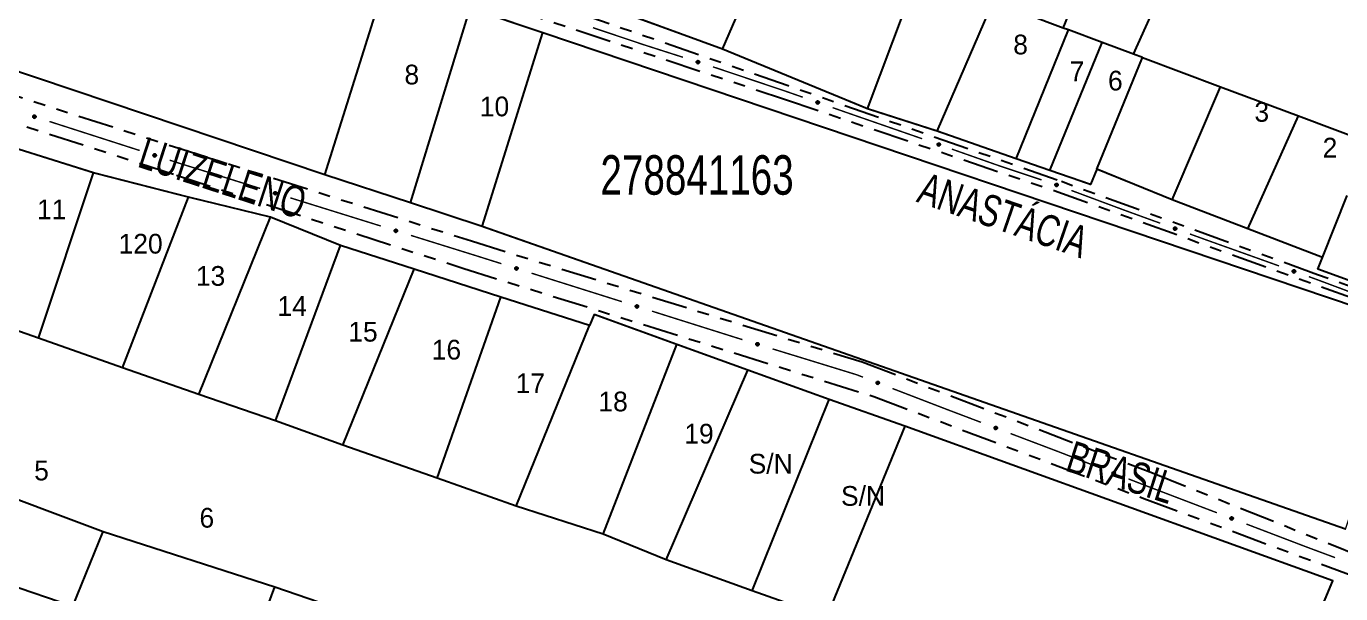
# Model space of a CAD drawing. Extents: x 203196 to 204359, y 4872588 to 4874244.
# Drawn here: x 203785.8 to 203952.2, y 4872877.4 to 4872949.2 of the extents above; entities that cross this region are included whole.
import ezdxf
from ezdxf.enums import TextEntityAlignment as Align

# ---------------------------------------------------------------- set-up
doc = ezdxf.new("R2010")
doc.units = 0
doc.header["$LTSCALE"] = 1.5
doc.header["$MEASUREMENT"] = 0
doc.linetypes.add('TRACO_25', pattern=[8, 3, -1, 1, -1, 1, -1])
for name, color, linetype in [('CD_MALHA_LOTES', 7, 'CONTINUOUS'), ('CD_TXT_QUADRA', 7, 'CONTINUOUS'), ('RU-QUADRA', 210, 'CONTINUOUS'), ('SV-EIXO-RUA-N-PAV', 6, 'CONTINUOUS'), ('SV-RUA-NAO-PAV', 7, 'CONTINUOUS'), ('SV-TXT-RUA-N-PAV', 7, 'CONTINUOUS'), ('Th_NmrPort', 1, 'CONTINUOUS')]:
    doc.layers.add(name, color=color, linetype=linetype)
doc.styles.add('ARIAL', font='ARIAL.SHX')

msp = doc.modelspace()

# ---------------------------------------------------------------- linework, layer by layer
at = {"layer": 'CD_MALHA_LOTES', "linetype": 'Continuous', "flags": 128}
for points in [[(203917.075829, 4872949.023228), (203926.259262, 4872971.448679)], [(203925.977239, 4872945.696412), (203935.758991, 4872967.460894)], [(203873.918998, 4872946.346498), (203880.943819, 4872962.527218)], [(203823.578466, 4872930.432633), (203741.581345, 4872958.049153)], [(203823.578466, 4872930.432633), (203831.336802, 4872955.17259)], [(203892.265783, 4872938.778469), (203898.688687, 4872955.895245)], [(203834.423189, 4872926.899785), (203841.968219, 4872951.552568)], [(203841.968219, 4872951.552568), (203851.171292, 4872948.465834)], [(203901.10455, 4872935.943077), (203908.199656, 4872952.340612)], [(203917.075829, 4872949.023228), (203908.199656, 4872952.340612)], [(203873.918998, 4872946.346498), (203863.265969, 4872950.210761)], [(203843.492044, 4872923.863747), (203851.171292, 4872948.465834)], [(203851.171292, 4872948.465834), (203961.291976, 4872911.308828)], [(203911.112049, 4872932.459476), (203917.725264, 4872948.780508)], [(203917.725264, 4872948.780508), (203917.075829, 4872949.023228)], [(203922.003105, 4872947.181706), (203917.725264, 4872948.780508)], [(203892.265783, 4872938.778469), (203873.918998, 4872946.346498)], [(203915.375991, 4872930.975201), (203922.003105, 4872947.181706)], [(203925.977239, 4872945.696412), (203922.003105, 4872947.181706)], [(203921.307144, 4872931.127443), (203927.10099, 4872945.276421)], [(203927.10099, 4872945.276421), (203925.977239, 4872945.696412)], [(203927.10099, 4872945.276421), (203937.00518, 4872941.574826)], [(203930.87146, 4872927.257226), (203937.00518, 4872941.574826)], [(203937.00518, 4872941.574826), (203946.860147, 4872937.891627)], [(203901.10455, 4872935.943077), (203892.265783, 4872938.778469)], [(203940.435259, 4872923.599782), (203946.860147, 4872937.891627)], [(203946.860147, 4872937.891627), (203955.726657, 4872934.577855)], [(203911.112049, 4872932.459476), (203901.10455, 4872935.943077)], [(203794.266685, 4872930.664039), (203784.042115, 4872933.883029)], [(203915.375991, 4872930.975201), (203911.112049, 4872932.459476)], [(203921.307144, 4872931.127443), (203920.509222, 4872929.188329)], [(203930.87146, 4872927.257226), (203921.307144, 4872931.127443)], [(203787.28695, 4872909.736792), (203794.266685, 4872930.664039)], [(203806.309805, 4872927.579826), (203794.266685, 4872930.664039)], [(203834.423189, 4872926.899785), (203823.578466, 4872930.432633)], [(203920.509222, 4872929.188329), (203915.375991, 4872930.975201)], [(203949.921242, 4872919.972097), (203953.031875, 4872927.798094)], [(203797.939029, 4872905.992209), (203806.309805, 4872927.579826)], [(203816.699678, 4872925.069488), (203806.309805, 4872927.579826)], [(203843.492044, 4872923.863747), (203834.423189, 4872926.899785)], [(203940.435259, 4872923.599782), (203930.87146, 4872927.257226)], [(203807.607126, 4872902.593531), (203816.699678, 4872925.069488)], [(203825.538641, 4872921.481325), (203816.699678, 4872925.069488)], [(203952.813353, 4872885.559117), (203843.492044, 4872923.863747)], [(203949.921242, 4872919.972097), (203940.435259, 4872923.599782)], [(203817.332567, 4872899.265498), (203825.538641, 4872921.481325)], [(203834.888226, 4872918.46417), (203825.538641, 4872921.481325)], [(203949.33402, 4872918.494715), (203949.921242, 4872919.972097)], [(203825.852423, 4872896.179664), (203834.888226, 4872918.46417)], [(203845.862514, 4872914.935482), (203834.888226, 4872918.46417)], [(203967.785489, 4872911.750384), (203949.33402, 4872918.494715)], [(203837.770228, 4872891.990133), (203845.862514, 4872914.935482)], [(203857.092812, 4872911.324477), (203845.862514, 4872914.935482)], [(203787.28695, 4872909.736792), (203776.923756, 4872913.379821)], [(203847.810949, 4872888.460465), (203857.092812, 4872911.324477)], [(203857.660026, 4872912.721694), (203857.092812, 4872911.324477)], [(203868.146994, 4872908.915316), (203857.660026, 4872912.721694)], [(203797.939029, 4872905.992209), (203787.28695, 4872909.736792)], [(203858.814873, 4872884.914869), (203868.146994, 4872908.915316)], [(203877.122128, 4872905.677682), (203868.146994, 4872908.915316)], [(203807.607126, 4872902.593531), (203797.939029, 4872905.992209)], [(203866.784486, 4872881.655793), (203877.122128, 4872905.677682)], [(203887.435551, 4872901.965097), (203877.122128, 4872905.677682)], [(203817.332567, 4872899.265498), (203807.607126, 4872902.593531)], [(203897.013933, 4872898.583266), (203887.435551, 4872901.965097)], [(203825.852423, 4872896.179664), (203817.332567, 4872899.265498)], [(203897.013933, 4872898.583266), (203887.078977, 4872874.377375)], [(203951.215006, 4872878.98586), (203897.013933, 4872898.583266)], [(203837.770228, 4872891.990133), (203825.852423, 4872896.179664)], [(203778.698749, 4872891.523898), (203795.473759, 4872885.260602)], [(203847.810949, 4872888.460465), (203837.770228, 4872891.990133)], [(203858.814873, 4872884.914869), (203847.810949, 4872888.460465)], [(203791.642455, 4872875.804781), (203795.473759, 4872885.260602)], [(203795.473759, 4872885.260602), (203817.251421, 4872878.232406)], [(203866.784486, 4872881.655793), (203858.814873, 4872884.914869)], [(203774.814576, 4872881.522338), (203791.642455, 4872875.804781)], [(203877.673371, 4872877.750603), (203866.784486, 4872881.655793)], [(203813.873472, 4872869.126632), (203817.251421, 4872878.232406)], [(203817.251421, 4872878.232406), (203871.948515, 4872859.461891)], [(203941.161933, 4872854.949991), (203951.215006, 4872878.98586)], [(203887.078977, 4872874.377375), (203877.673371, 4872877.750603)]]:
    msp.add_lwpolyline(points, dxfattribs=at)
at = {"layer": 'CD_MALHA_LOTES', "linetype": 'Continuous'}
msp.add_lwpolyline([(203877.673371, 4872877.750603), (203887.435551, 4872901.965097)], dxfattribs=at)
at = {"layer": 'RU-QUADRA', "linetype": 'Continuous', "const_width": 0.18, "flags": 128}
msp.add_lwpolyline([(203961.291976, 4872911.308828), (203952.813353, 4872885.559117), (203843.492044, 4872923.863747), (203834.423189, 4872926.899785), (203823.578466, 4872930.432633), (203741.581345, 4872958.049153), (203731.976555, 4872961.416006), (203713.561501, 4872967.871201), (203721.84424, 4872979.151801), (203729.707697, 4872989.861363), (203756.311058, 4872980.481343), (203831.336802, 4872955.17259), (203841.968219, 4872951.552568), (203851.171292, 4872948.465834)], close=True, dxfattribs=at)
for points in [[(203783.815098, 4872976.061466), (203797.472578, 4872971.559753), (203822.1377, 4872963.723123), (203833.630488, 4872960.123787), (203843.603737, 4872957.000343), (203853.136557, 4872953.885088), (203863.265969, 4872950.210761), (203873.918998, 4872946.346498), (203892.265783, 4872938.778469), (203901.10455, 4872935.943077), (203911.112049, 4872932.459476), (203915.375991, 4872930.975201), (203920.509222, 4872929.188329), (203921.307144, 4872931.127443), (203930.87146, 4872927.257226), (203940.435259, 4872923.599782), (203949.921242, 4872919.972097), (203949.33402, 4872918.494715), (203967.785489, 4872911.750384)], [(203941.161933, 4872854.949991), (203951.215006, 4872878.98586), (203897.013933, 4872898.583266), (203887.435551, 4872901.965097), (203877.122128, 4872905.677682), (203868.146994, 4872908.915316), (203857.660026, 4872912.721694), (203857.092812, 4872911.324477), (203845.862514, 4872914.935482), (203834.888226, 4872918.46417), (203825.538641, 4872921.481325), (203816.699678, 4872925.069488), (203806.309805, 4872927.579826), (203794.266685, 4872930.664039), (203784.042115, 4872933.883029)], [(203774.814576, 4872881.522338), (203791.642455, 4872875.804781)]]:
    msp.add_lwpolyline(points, dxfattribs=at)
at = {"layer": 'SV-EIXO-RUA-N-PAV', "const_width": 0.18}
for points in [[(203857.513766, 4872949.067894), (203863.201406, 4872947.157202)], [(203863.201406, 4872947.157202), (203863.976328, 4872946.896878)], [(203863.976328, 4872946.896878), (203868.912286, 4872945.317371)], [(203872.721982, 4872944.098268), (203873.208096, 4872943.942712)], [(203873.208096, 4872943.942712), (203881.255253, 4872941.237785)], [(203881.255253, 4872941.237785), (203881.99674, 4872940.988546)], [(203881.99674, 4872940.988546), (203884.090404, 4872940.257134)], [(203887.866608, 4872938.937936), (203889.75471, 4872938.278337)], [(203889.75471, 4872938.278337), (203890.45304, 4872938.03438)], [(203890.45304, 4872938.03438), (203899.201755, 4872934.999111)], [(203788.688747, 4872937.184622), (203800.111644, 4872933.508016)], [(203902.97795, 4872933.679923), (203908.636886, 4872931.685822)], [(203803.919276, 4872932.28248), (203804.871184, 4872931.976096)], [(203804.871184, 4872931.976096), (203805.081182, 4872931.908506)], [(203805.081182, 4872931.908506), (203815.372544, 4872928.701766)], [(203908.636886, 4872931.685822), (203909.064286, 4872931.535215)], [(203909.064286, 4872931.535215), (203914.326981, 4872929.782649)], [(203918.097328, 4872928.448637), (203924.657156, 4872926.005555)], [(203819.191446, 4872927.511815), (203830.648153, 4872923.941959)], [(203924.657156, 4872926.005555), (203924.979855, 4872925.885372)], [(203924.979855, 4872925.885372), (203929.356148, 4872924.29694)], [(203834.467055, 4872922.752008), (203842.10486, 4872920.372104)], [(203933.116134, 4872922.932204), (203934.056131, 4872922.59102)], [(203934.056131, 4872922.59102), (203934.950165, 4872922.266519)], [(203934.950165, 4872922.266519), (203941.588406, 4872919.895718)], [(203842.10486, 4872920.372104), (203842.780187, 4872920.161676)], [(203842.780187, 4872920.161676), (203845.920426, 4872919.17151)], [(203941.588406, 4872919.895718), (203942.187872, 4872919.681624)], [(203942.187872, 4872919.681624), (203944.411849, 4872918.881735)], [(203849.735276, 4872917.968629), (203858.318688, 4872915.262148)], [(203948.175799, 4872917.52797), (203949.057637, 4872917.210804)], [(203949.057637, 4872917.210804), (203955.673995, 4872914.739409)], [(203858.318688, 4872915.262148), (203859.175808, 4872914.991885)], [(203859.175808, 4872914.991885), (203861.179825, 4872914.359988)], [(203864.994675, 4872913.157107), (203875.485511, 4872909.849186)], [(203875.485511, 4872909.849186), (203875.571429, 4872909.822095)], [(203875.571429, 4872909.822095), (203876.441104, 4872909.554502)], [(203880.26422, 4872908.378159), (203890.777789, 4872905.143214)], [(203890.777789, 4872905.143214), (203890.933092, 4872905.095429)], [(203890.933092, 4872905.095429), (203891.71478, 4872904.79478)], [(203895.448163, 4872903.358863), (203901.981582, 4872900.84601)], [(203901.981582, 4872900.84601), (203902.454339, 4872900.66418)], [(203902.454339, 4872900.66418), (203906.656238, 4872899.071882)], [(203910.396679, 4872897.654452), (203916.007339, 4872895.528307)], [(203916.007339, 4872895.528307), (203916.486628, 4872895.346681)], [(203916.486628, 4872895.346681), (203921.601532, 4872893.35925)], [(203925.329968, 4872891.91054), (203927.194186, 4872891.186184)], [(203927.194186, 4872891.186184), (203927.701842, 4872890.988932)], [(203927.701842, 4872890.988932), (203936.535081, 4872887.615819)], [(203940.271896, 4872886.188858), (203947.745524, 4872883.334934)], [(203947.745524, 4872883.334934), (203947.911568, 4872883.271528)], [(203947.911568, 4872883.271528), (203951.493585, 4872881.937798)]]:
    msp.add_lwpolyline(points, dxfattribs=at)
at = {"layer": 'SV-EIXO-RUA-N-PAV'}
for points in [[(203870.713839, 4872944.856453), (203870.756996, 4872944.879465), (203870.798792, 4872944.890417), (203870.836282, 4872944.889519), (203870.869203, 4872944.880086), (203870.901797, 4872944.866643), (203870.931667, 4872944.845839), (203870.959706, 4872944.815406), (203870.983094, 4872944.772276), (203870.991499, 4872944.728722), (203870.992585, 4872944.69192), (203870.984726, 4872944.657025), (203870.971136, 4872944.625581), (203870.9485, 4872944.595268), (203870.917381, 4872944.567155), (203870.873443, 4872944.544687), (203870.832394, 4872944.53423), (203870.796155, 4872944.536052), (203870.761124, 4872944.544175), (203870.728013, 4872944.558298), (203870.698809, 4872944.578889), (203870.67056, 4872944.610271), (203870.648959, 4872944.653932), (203870.638062, 4872944.694755), (203870.639374, 4872944.73101), (203870.648148, 4872944.765318), (203870.661234, 4872944.798173), (203870.680896, 4872944.829071), (203870.713839, 4872944.856453)], [(203885.879169, 4872939.748843), (203885.922918, 4872939.770708), (203885.964989, 4872939.780554), (203886.002442, 4872939.778666), (203886.035103, 4872939.768368), (203886.067331, 4872939.75407), (203886.096642, 4872939.732485), (203886.123868, 4872939.701323), (203886.146109, 4872939.657591), (203886.153363, 4872939.61383), (203886.153477, 4872939.577013), (203886.1447, 4872939.542337), (203886.130285, 4872939.511263), (203886.106857, 4872939.481557), (203886.075008, 4872939.454275), (203886.030492, 4872939.432974), (203885.989181, 4872939.423604), (203885.953002, 4872939.426381), (203885.918198, 4872939.435426), (203885.885471, 4872939.450418), (203885.856821, 4872939.471771), (203885.829409, 4872939.503889), (203885.808968, 4872939.548104), (203885.799152, 4872939.589201), (203885.801421, 4872939.625408), (203885.811097, 4872939.659473), (203885.825045, 4872939.691971), (203885.845515, 4872939.722339), (203885.879169, 4872939.748843)], [(203786.681887, 4872937.946198), (203786.725083, 4872937.969137), (203786.766898, 4872937.980019), (203786.804386, 4872937.979057), (203786.837292, 4872937.969569), (203786.869862, 4872937.956071), (203786.899698, 4872937.935216), (203786.927685, 4872937.904736), (203786.951, 4872937.861566), (203786.959332, 4872937.817998), (203786.960355, 4872937.781195), (203786.952437, 4872937.746313), (203786.938794, 4872937.714892), (203786.916107, 4872937.684617), (203786.884941, 4872937.656556), (203786.840965, 4872937.634163), (203786.799898, 4872937.623776), (203786.763662, 4872937.625658), (203786.728645, 4872937.633841), (203786.695558, 4872937.64802), (203786.666389, 4872937.668659), (203786.638192, 4872937.70009), (203786.616665, 4872937.743787), (203786.605838, 4872937.784628), (203786.607211, 4872937.820881), (203786.616043, 4872937.855174), (203786.629184, 4872937.888007), (203786.648898, 4872937.918871), (203786.681887, 4872937.946198)], [(203901.210672, 4872934.419393), (203901.25448, 4872934.44114), (203901.296577, 4872934.450872), (203901.334025, 4872934.448883), (203901.366658, 4872934.438497), (203901.398847, 4872934.424112), (203901.4281, 4872934.402448), (203901.455241, 4872934.371212), (203901.477365, 4872934.32742), (203901.4845, 4872934.28364), (203901.484515, 4872934.246822), (203901.475644, 4872934.212171), (203901.461145, 4872934.181135), (203901.437637, 4872934.151493), (203901.405714, 4872934.124297), (203901.361141, 4872934.103117), (203901.319804, 4872934.093859), (203901.283634, 4872934.096733), (203901.248854, 4872934.105872), (203901.216168, 4872934.120952), (203901.187575, 4872934.142383), (203901.160251, 4872934.174575), (203901.139929, 4872934.218845), (203901.130224, 4872934.259968), (203901.13259, 4872934.296169), (203901.142358, 4872934.330208), (203901.156394, 4872934.362668), (203901.176947, 4872934.392981), (203901.210672, 4872934.419393)], [(203801.912416, 4872933.044056), (203801.955611, 4872933.066994), (203801.997426, 4872933.077876), (203802.034915, 4872933.076914), (203802.06782, 4872933.067426), (203802.100391, 4872933.053928), (203802.130226, 4872933.033074), (203802.158213, 4872933.002593), (203802.181528, 4872932.959424), (203802.18986, 4872932.915856), (203802.190884, 4872932.879052), (203802.182966, 4872932.844171), (203802.169323, 4872932.81275), (203802.146636, 4872932.782474), (203802.11547, 4872932.754414), (203802.071494, 4872932.73202), (203802.030426, 4872932.721633), (203801.99419, 4872932.723516), (203801.959173, 4872932.731698), (203801.926086, 4872932.745877), (203801.896917, 4872932.766517), (203801.868721, 4872932.797947), (203801.847194, 4872932.841644), (203801.836366, 4872932.882486), (203801.83774, 4872932.918739), (203801.846571, 4872932.953032), (203801.859713, 4872932.985865), (203801.879427, 4872933.016729), (203801.912416, 4872933.044056)], [(203817.177567, 4872928.25463), (203817.220546, 4872928.277971), (203817.262258, 4872928.289243), (203817.299754, 4872928.288631), (203817.332746, 4872928.27945), (203817.365441, 4872928.266256), (203817.39547, 4872928.245682), (203817.423741, 4872928.215463), (203817.447457, 4872928.172513), (203817.456196, 4872928.129025), (203817.457562, 4872928.092233), (203817.44997, 4872928.057279), (203817.436621, 4872928.025732), (203817.414218, 4872927.995246), (203817.383315, 4872927.966896), (203817.33955, 4872927.944093), (203817.298581, 4872927.933323), (203817.262329, 4872927.934868), (203817.227237, 4872927.942723), (203817.194019, 4872927.956593), (203817.164659, 4872927.976959), (203817.13617, 4872928.008125), (203817.114236, 4872928.051619), (203817.103028, 4872928.092358), (203817.104063, 4872928.128622), (203817.112574, 4872928.162996), (203817.125409, 4872928.19595), (203817.144834, 4872928.226997), (203817.177567, 4872928.25463)], [(203916.126865, 4872929.299965), (203916.171051, 4872929.320932), (203916.213314, 4872929.329917), (203916.250721, 4872929.327264), (203916.283165, 4872929.316302), (203916.315094, 4872929.301348), (203916.343958, 4872929.279169), (203916.370542, 4872929.247457), (203916.391886, 4872929.20328), (203916.398244, 4872929.15938), (203916.397606, 4872929.122568), (203916.388123, 4872929.088079), (203916.373076, 4872929.057306), (203916.349047, 4872929.028085), (203916.316646, 4872929.001458), (203916.271705, 4872928.981072), (203916.230211, 4872928.972548), (203916.194097, 4872928.976063), (203916.159484, 4872928.985816), (203916.127071, 4872929.001474), (203916.098862, 4872929.023408), (203916.072113, 4872929.056078), (203916.052579, 4872929.100702), (203916.043604, 4872929.14199), (203916.046612, 4872929.178144), (203916.056981, 4872929.212004), (203916.07159, 4872929.244211), (203916.092677, 4872929.274154), (203916.126865, 4872929.299965)], [(203832.453176, 4872923.494823), (203832.496156, 4872923.518164), (203832.537867, 4872923.529436), (203832.575363, 4872923.528824), (203832.608355, 4872923.519643), (203832.641051, 4872923.506449), (203832.671079, 4872923.485875), (203832.69935, 4872923.455656), (203832.723067, 4872923.412706), (203832.731805, 4872923.369218), (203832.733171, 4872923.332426), (203832.725579, 4872923.297472), (203832.71223, 4872923.265925), (203832.689827, 4872923.235439), (203832.658924, 4872923.207089), (203832.615159, 4872923.184286), (203832.57419, 4872923.173516), (203832.537938, 4872923.175061), (203832.502846, 4872923.182916), (203832.469628, 4872923.196785), (203832.440268, 4872923.217152), (203832.41178, 4872923.248318), (203832.389846, 4872923.291812), (203832.378637, 4872923.332551), (203832.379672, 4872923.368815), (203832.388184, 4872923.403189), (203832.401018, 4872923.436143), (203832.420444, 4872923.46719), (203832.453176, 4872923.494823)], [(203931.13864, 4872923.767069), (203931.182649, 4872923.788403), (203931.224836, 4872923.79774), (203931.262264, 4872923.7954), (203931.294798, 4872923.784708), (203931.32685, 4872923.770021), (203931.355899, 4872923.748084), (203931.382746, 4872923.716595), (203931.404458, 4872923.672597), (203931.411182, 4872923.628752), (203931.410851, 4872923.591936), (203931.401655, 4872923.557369), (203931.386866, 4872923.526471), (203931.363081, 4872923.497051), (203931.330904, 4872923.470155), (203931.286134, 4872923.449394), (203931.244713, 4872923.440524), (203931.208571, 4872923.443738), (203931.173878, 4872923.453203), (203931.141335, 4872923.468589), (203931.112945, 4872923.490288), (203931.085923, 4872923.522734), (203931.066018, 4872923.567193), (203931.056699, 4872923.608405), (203931.059405, 4872923.644583), (203931.069492, 4872923.678528), (203931.083832, 4872923.710855), (203931.104668, 4872923.740973), (203931.13864, 4872923.767069)], [(203847.723925, 4872918.718262), (203847.766983, 4872918.741458), (203847.808732, 4872918.752588), (203847.846226, 4872918.751849), (203847.879187, 4872918.742556), (203847.911837, 4872918.729252), (203847.941796, 4872918.708576), (203847.969964, 4872918.678262), (203847.993535, 4872918.635232), (203848.002126, 4872918.591714), (203848.003368, 4872918.554917), (203847.995658, 4872918.519989), (203847.982202, 4872918.488488), (203847.959695, 4872918.458078), (203847.928696, 4872918.429833), (203847.884854, 4872918.407178), (203847.843849, 4872918.396547), (203847.807603, 4872918.398214), (203847.772538, 4872918.406188), (203847.739367, 4872918.420171), (203847.710076, 4872918.440636), (203847.681693, 4872918.471899), (203847.659907, 4872918.515467), (203847.648837, 4872918.556243), (203847.649994, 4872918.592504), (203847.658622, 4872918.626849), (203847.671568, 4872918.659759), (203847.691099, 4872918.69074), (203847.723925, 4872918.718262)], [(203946.195878, 4872918.357064), (203946.239826, 4872918.378527), (203946.281985, 4872918.387987), (203946.319419, 4872918.385756), (203946.351985, 4872918.375159), (203946.38408, 4872918.360566), (203946.413192, 4872918.338713), (203946.440131, 4872918.307303), (203946.461971, 4872918.263368), (203946.468823, 4872918.219543), (203946.468599, 4872918.182726), (203946.459505, 4872918.148133), (203946.444805, 4872918.117192), (203946.421106, 4872918.087702), (203946.389008, 4872918.060713), (203946.344299, 4872918.039821), (203946.302903, 4872918.030831), (203946.266752, 4872918.033939), (203946.232032, 4872918.043303), (203946.199444, 4872918.058594), (203946.170991, 4872918.080209), (203946.143875, 4872918.112577), (203946.12384, 4872918.156978), (203946.114401, 4872918.198162), (203946.117001, 4872918.234348), (203946.126989, 4872918.268322), (203946.141235, 4872918.300691), (203946.161983, 4872918.33087), (203946.195878, 4872918.357064)], [(203862.983324, 4872913.90674), (203863.026382, 4872913.929935), (203863.068131, 4872913.941066), (203863.105625, 4872913.940327), (203863.138586, 4872913.931034), (203863.171236, 4872913.91773), (203863.201195, 4872913.897054), (203863.229363, 4872913.86674), (203863.252934, 4872913.82371), (203863.261525, 4872913.780192), (203863.262767, 4872913.743395), (203863.255057, 4872913.708467), (203863.241601, 4872913.676965), (203863.219094, 4872913.646556), (203863.188095, 4872913.618311), (203863.144253, 4872913.595656), (203863.103248, 4872913.585025), (203863.067002, 4872913.586692), (203863.031937, 4872913.594666), (203862.998766, 4872913.608648), (203862.969475, 4872913.629114), (203862.941092, 4872913.660377), (203862.919306, 4872913.703945), (203862.908235, 4872913.744721), (203862.909393, 4872913.780982), (203862.918021, 4872913.815327), (203862.930967, 4872913.848237), (203862.950497, 4872913.879218), (203862.983324, 4872913.90674)], [(203878.247709, 4872909.113798), (203878.290605, 4872909.137291), (203878.332276, 4872909.148711), (203878.369773, 4872909.148233), (203878.402799, 4872909.13917), (203878.435541, 4872909.126093), (203878.465643, 4872909.105625), (203878.49402, 4872909.075508), (203878.51789, 4872909.032642), (203878.526783, 4872908.989185), (203878.528281, 4872908.952398), (203878.520813, 4872908.917417), (203878.507576, 4872908.885823), (203878.485282, 4872908.855258), (203878.45448, 4872908.826798), (203878.410796, 4872908.803839), (203878.369866, 4872908.792923), (203878.333609, 4872908.794339), (203878.298489, 4872908.802069), (203878.265222, 4872908.81582), (203878.235789, 4872908.836082), (203878.20719, 4872908.867146), (203878.185102, 4872908.910562), (203878.173748, 4872908.951261), (203878.174654, 4872908.987528), (203878.183043, 4872909.021933), (203878.19576, 4872909.054932), (203878.215075, 4872909.086048), (203878.247709, 4872909.113798)], [(203893.486885, 4872904.231143), (203893.531292, 4872904.251638), (203893.573648, 4872904.260172), (203893.611025, 4872904.257121), (203893.64335, 4872904.245813), (203893.675117, 4872904.23052), (203893.703744, 4872904.208035), (203893.729988, 4872904.176041), (203893.75086, 4872904.131639), (203893.75675, 4872904.087674), (203893.75572, 4872904.050871), (203893.745869, 4872904.016485), (203893.730496, 4872903.985874), (203893.706156, 4872903.95691), (203893.673474, 4872903.930631), (203893.628318, 4872903.910724), (203893.586735, 4872903.902643), (203893.550661, 4872903.906543), (203893.516154, 4872903.916665), (203893.483909, 4872903.932666), (203893.455936, 4872903.9549), (203893.429536, 4872903.987854), (203893.410479, 4872904.032683), (203893.401945, 4872904.074065), (203893.405337, 4872904.110184), (203893.416067, 4872904.143932), (203893.431019, 4872904.175981), (203893.452423, 4872904.205698), (203893.486885, 4872904.231143)], [(203908.431109, 4872898.517018), (203908.475414, 4872898.537732), (203908.517728, 4872898.546476), (203908.555119, 4872898.54361), (203908.5875, 4872898.532462), (203908.619343, 4872898.517326), (203908.64808, 4872898.494983), (203908.674482, 4872898.46312), (203908.695573, 4872898.418821), (203908.701681, 4872898.374886), (203908.700833, 4872898.338078), (203908.691153, 4872898.303644), (203908.675931, 4872898.272957), (203908.651735, 4872898.243874), (203908.619183, 4872898.217433), (203908.574126, 4872898.197303), (203908.532584, 4872898.189016), (203908.49649, 4872898.192737), (203908.461934, 4872898.202688), (203908.429611, 4872898.21853), (203908.401528, 4872898.240626), (203908.374965, 4872898.273448), (203908.355686, 4872898.318183), (203908.346948, 4872898.359521), (203908.350161, 4872898.395658), (203908.360724, 4872898.429458), (203908.375517, 4872898.46158), (203908.396774, 4872898.491403), (203908.431109, 4872898.517018)], [(203923.371693, 4872892.78954), (203923.41617, 4872892.809882), (203923.458556, 4872892.81827), (203923.495921, 4872892.815092), (203923.528207, 4872892.803673), (203923.559922, 4872892.788271), (203923.588471, 4872892.765688), (203923.614606, 4872892.733604), (203923.635325, 4872892.689131), (203923.641064, 4872892.645146), (203923.639908, 4872892.608347), (203923.62994, 4872892.573995), (203923.614461, 4872892.543436), (203923.590023, 4872892.514557), (203923.557251, 4872892.488389), (203923.512027, 4872892.468637), (203923.470416, 4872892.460699), (203923.434355, 4872892.464722), (203923.399884, 4872892.474962), (203923.367694, 4872892.491075), (203923.339797, 4872892.513404), (203923.31351, 4872892.546448), (203923.294607, 4872892.591343), (203923.286215, 4872892.632753), (203923.289731, 4872892.668861), (203923.300577, 4872892.702572), (203923.315638, 4872892.734569), (203923.337144, 4872892.764213), (203923.371693, 4872892.78954)], [(203938.308532, 4872887.056433), (203938.35289, 4872887.077034), (203938.395226, 4872887.085669), (203938.432609, 4872887.082708), (203938.464961, 4872887.071478), (203938.496766, 4872887.056261), (203938.525446, 4872887.033845), (203938.551767, 4872887.001914), (203938.572745, 4872886.957562), (203938.57874, 4872886.913611), (203938.577798, 4872886.876806), (203938.56803, 4872886.842396), (203938.55273, 4872886.811748), (203938.52846, 4872886.782727), (203938.495841, 4872886.756369), (203938.450733, 4872886.736354), (203938.40917, 4872886.728173), (203938.373086, 4872886.731986), (203938.338555, 4872886.742025), (203938.306272, 4872886.75795), (203938.278246, 4872886.780116), (203938.251767, 4872886.813007), (203938.232602, 4872886.85779), (203938.223969, 4872886.899151), (203938.227275, 4872886.935279), (203938.237924, 4872886.969052), (203938.252798, 4872887.001137), (203938.274132, 4872887.030905), (203938.308532, 4872887.056433)]]:
    msp.add_lwpolyline(points, close=True, dxfattribs=at)
for points in [[(203870.638062, 4872944.694755), (203870.971136, 4872944.625581)], [(203870.639374, 4872944.73101), (203870.984726, 4872944.657025)], [(203870.641789, 4872944.711092), (203870.974904, 4872944.641745)], [(203870.645272, 4872944.672728), (203870.954994, 4872944.610867)], [(203870.646104, 4872944.746961), (203870.986184, 4872944.67252)], [(203870.648148, 4872944.765318), (203870.992585, 4872944.69192)], [(203870.648959, 4872944.653932), (203870.9485, 4872944.595268)], [(203870.658632, 4872944.781635), (203870.987848, 4872944.713536)], [(203870.661234, 4872944.798173), (203870.991499, 4872944.728722)], [(203870.663882, 4872944.632388), (203870.929885, 4872944.581652)], [(203870.67056, 4872944.610271), (203870.917381, 4872944.567155)], [(203870.675527, 4872944.812046), (203870.983065, 4872944.752316)], [(203870.680896, 4872944.829071), (203870.983094, 4872944.772276)], [(203870.690654, 4872944.595168), (203870.887882, 4872944.557843)], [(203870.69762, 4872944.840793), (203870.96747, 4872944.793123)], [(203870.698809, 4872944.578889), (203870.873443, 4872944.544687)], [(203870.713839, 4872944.856453), (203870.959706, 4872944.815406)], [(203870.717738, 4872944.567876), (203870.846659, 4872944.540948)], [(203870.728013, 4872944.558298), (203870.832394, 4872944.53423)], [(203870.737856, 4872944.868033), (203870.938515, 4872944.832475)], [(203870.756996, 4872944.879465), (203870.931667, 4872944.845839)], [(203870.780795, 4872944.885811), (203870.908, 4872944.858)], [(203870.798792, 4872944.890417), (203870.901797, 4872944.866643)], [(203885.799152, 4872939.589201), (203886.130285, 4872939.511263)], [(203885.801421, 4872939.625408), (203886.1447, 4872939.542337)], [(203885.803309, 4872939.605434), (203886.134478, 4872939.527322)], [(203885.805779, 4872939.566991), (203886.11376, 4872939.496979)], [(203885.808569, 4872939.641176), (203886.146567, 4872939.557788)], [(203885.808968, 4872939.548104), (203886.106857, 4872939.481557)], [(203885.811097, 4872939.659473), (203886.153477, 4872939.577013)], [(203885.822008, 4872939.675507), (203886.149312, 4872939.598745)], [(203885.823318, 4872939.526174), (203886.08789, 4872939.468437)], [(203885.825045, 4872939.691971), (203886.153363, 4872939.61383)], [(203885.829409, 4872939.503889), (203886.075008, 4872939.454275)], [(203885.839699, 4872939.705462), (203886.145554, 4872939.637638)], [(203885.845515, 4872939.722339), (203886.146109, 4872939.657591)], [(203885.849099, 4872939.48826), (203886.045273, 4872939.445745)], [(203885.856821, 4872939.471771), (203886.030492, 4872939.432974)], [(203885.862543, 4872939.733616), (203886.131041, 4872939.678843)], [(203885.875453, 4872939.460263), (203886.003618, 4872939.429943)], [(203885.879169, 4872939.748843), (203886.123868, 4872939.701323)], [(203885.885471, 4872939.450418), (203885.989181, 4872939.423604)], [(203885.903483, 4872939.759785), (203886.103134, 4872939.718945)], [(203885.922918, 4872939.770708), (203886.096642, 4872939.732485)], [(203885.946876, 4872939.776424), (203886.073304, 4872939.745266)], [(203885.964989, 4872939.780554), (203886.067331, 4872939.75407)], [(203786.605838, 4872937.784628), (203786.938794, 4872937.714892)], [(203786.607211, 4872937.820881), (203786.952437, 4872937.746313)], [(203786.609592, 4872937.800959), (203786.942589, 4872937.73105)], [(203786.61301, 4872937.762589), (203786.922627, 4872937.700205)], [(203786.613968, 4872937.836821), (203786.953922, 4872937.761805)], [(203786.616043, 4872937.855174), (203786.960355, 4872937.781195)], [(203786.616665, 4872937.743787), (203786.916107, 4872937.684617)], [(203786.626554, 4872937.871473), (203786.955655, 4872937.802818)], [(203786.629184, 4872937.888007), (203786.959332, 4872937.817998)], [(203786.631553, 4872937.722218), (203786.89747, 4872937.671032)], [(203786.643501, 4872937.901855), (203786.950938, 4872937.841606)], [(203786.648898, 4872937.918871), (203786.951, 4872937.861566)], [(203786.665642, 4872937.930565), (203786.935411, 4872937.88244)], [(203786.681887, 4872937.946198), (203786.927685, 4872937.904736)], [(203786.705924, 4872937.957737), (203786.906523, 4872937.921841)], [(203786.725083, 4872937.969137), (203786.899698, 4872937.935216)], [(203786.748893, 4872937.975443), (203786.876051, 4872937.947417)], [(203786.766898, 4872937.980019), (203786.869862, 4872937.956071)], [(203786.638192, 4872937.70009), (203786.884941, 4872937.656556)], [(203786.658262, 4872937.684952), (203786.855426, 4872937.647295)], [(203786.666389, 4872937.668659), (203786.840965, 4872937.634163)], [(203786.685299, 4872937.657615), (203786.814174, 4872937.630469)], [(203786.695558, 4872937.64802), (203786.799898, 4872937.623776)], [(203901.176947, 4872934.392981), (203901.477365, 4872934.32742)], [(203901.194005, 4872934.404212), (203901.462354, 4872934.348713)], [(203901.210672, 4872934.419393), (203901.455241, 4872934.371212)], [(203901.235016, 4872934.430269), (203901.434556, 4872934.388891)], [(203901.25448, 4872934.44114), (203901.4281, 4872934.402448)], [(203901.278454, 4872934.446791), (203901.404796, 4872934.415292)], [(203901.296577, 4872934.450872), (203901.398847, 4872934.424112)], [(203801.836366, 4872932.882486), (203802.169323, 4872932.81275)], [(203801.83774, 4872932.918739), (203802.182966, 4872932.844171)], [(203801.840121, 4872932.898817), (203802.173118, 4872932.828907)], [(203801.843539, 4872932.860447), (203802.153156, 4872932.798062)], [(203801.844496, 4872932.934679), (203802.18445, 4872932.859663)], [(203801.846571, 4872932.953032), (203802.190884, 4872932.879052)], [(203801.847194, 4872932.841644), (203802.146636, 4872932.782474)], [(203801.857083, 4872932.969331), (203802.186183, 4872932.900676)], [(203801.859713, 4872932.985865), (203802.18986, 4872932.915856)], [(203801.862081, 4872932.820076), (203802.127998, 4872932.76889)], [(203801.868721, 4872932.797947), (203802.11547, 4872932.754414)], [(203801.874029, 4872932.999713), (203802.181466, 4872932.939464)], [(203801.879427, 4872933.016729), (203802.181528, 4872932.959424)], [(203801.88879, 4872932.78281), (203802.085955, 4872932.745152)], [(203801.896171, 4872933.028423), (203802.16594, 4872932.980298)], [(203801.896917, 4872932.766517), (203802.071494, 4872932.73202)], [(203801.912416, 4872933.044056), (203802.158213, 4872933.002593)], [(203801.915828, 4872932.755472), (203802.044703, 4872932.728327)], [(203801.926086, 4872932.745877), (203802.030426, 4872932.721633)], [(203801.936453, 4872933.055594), (203802.137051, 4872933.019698)], [(203801.955611, 4872933.066994), (203802.130226, 4872933.033074)], [(203801.979421, 4872933.073301), (203802.106579, 4872933.045274)], [(203801.997426, 4872933.077876), (203802.100391, 4872933.053928)], [(203901.130224, 4872934.259968), (203901.461145, 4872934.181135)], [(203901.13259, 4872934.296169), (203901.475644, 4872934.212171)], [(203901.134425, 4872934.27619), (203901.465381, 4872934.197183)], [(203901.13679, 4872934.237741), (203901.444582, 4872934.166897)], [(203901.139781, 4872934.311918), (203901.477552, 4872934.227616)], [(203901.139929, 4872934.218845), (203901.437637, 4872934.151493)], [(203901.142358, 4872934.330208), (203901.484515, 4872934.246822)], [(203901.153313, 4872934.346213), (203901.480408, 4872934.268566)], [(203901.15422, 4872934.196877), (203901.418634, 4872934.138424)], [(203901.156394, 4872934.362668), (203901.4845, 4872934.28364)], [(203901.160251, 4872934.174575), (203901.405714, 4872934.124297)], [(203901.171085, 4872934.376119), (203901.476756, 4872934.307469)], [(203901.179897, 4872934.158893), (203901.375956, 4872934.115847)], [(203901.187575, 4872934.142383), (203901.361141, 4872934.103117)], [(203901.206176, 4872934.130825), (203901.334259, 4872934.100159)], [(203901.216168, 4872934.120952), (203901.319804, 4872934.093859)], [(203817.103028, 4872928.092358), (203817.436621, 4872928.025732)], [(203817.104063, 4872928.128622), (203817.44997, 4872928.057279)], [(203817.10663, 4872928.108723), (203817.440265, 4872928.041924)], [(203817.110406, 4872928.070387), (203817.420592, 4872928.010894)], [(203817.110671, 4872928.144624), (203817.45131, 4872928.072784)], [(203817.112574, 4872928.162996), (203817.457562, 4872928.092233)], [(203817.114236, 4872928.051619), (203817.414218, 4872927.995246)], [(203817.122934, 4872928.179392), (203817.45266, 4872928.113811)], [(203817.125409, 4872928.19595), (203817.456196, 4872928.129025)], [(203817.129324, 4872928.03019), (203817.395707, 4872927.981488)], [(203817.13617, 4872928.008125), (203817.383315, 4872927.966896)], [(203817.139595, 4872928.209931), (203817.447581, 4872928.152554)], [(203817.144834, 4872928.226997), (203817.447457, 4872928.172513)], [(203817.15638, 4872927.993175), (203817.353887, 4872927.957359)], [(203817.161468, 4872928.238847), (203817.431675, 4872928.193241)], [(203817.164659, 4872927.976959), (203817.33955, 4872927.944093)], [(203817.177567, 4872928.25463), (203817.423741, 4872928.215463)], [(203817.183671, 4872927.966092), (203817.312794, 4872927.94015)], [(203817.194019, 4872927.956593), (203817.298581, 4872927.933323)], [(203817.201495, 4872928.266393), (203817.40242, 4872928.23237)], [(203817.220546, 4872928.277971), (203817.39547, 4872928.245682)], [(203817.244297, 4872928.284499), (203817.371711, 4872928.257661)], [(203817.262258, 4872928.289243), (203817.365441, 4872928.266256)], [(203916.043604, 4872929.14199), (203916.373076, 4872929.057306)], [(203916.046612, 4872929.178144), (203916.388123, 4872929.088079)], [(203916.048092, 4872929.158135), (203916.377596, 4872929.073276)], [(203916.049776, 4872929.11965), (203916.356263, 4872929.043363)], [(203916.052579, 4872929.100702), (203916.349047, 4872929.028085)], [(203916.05408, 4872929.193763), (203916.390305, 4872929.103489)], [(203916.056981, 4872929.212004), (203916.397606, 4872929.122568)], [(203916.066478, 4872929.078484), (203916.329815, 4872929.015355)], [(203916.068217, 4872929.227812), (203916.393886, 4872929.144382)], [(203916.07159, 4872929.244211), (203916.398244, 4872929.15938)], [(203916.072113, 4872929.056078), (203916.316646, 4872929.001458)], [(203916.086517, 4872929.257399), (203916.390923, 4872929.183343)], [(203916.091479, 4872929.040051), (203916.286744, 4872928.993538)], [(203916.092677, 4872929.274154), (203916.391886, 4872929.20328)], [(203916.098862, 4872929.023408), (203916.271705, 4872928.981072)], [(203916.109931, 4872929.285081), (203916.377255, 4872929.224836)], [(203916.117255, 4872929.011522), (203916.244775, 4872928.97859)], [(203916.126865, 4872929.299965), (203916.370542, 4872929.247457)], [(203916.127071, 4872929.001474), (203916.230211, 4872928.972548)], [(203916.151398, 4872929.310408), (203916.350173, 4872929.2655)], [(203916.171051, 4872929.320932), (203916.343958, 4872929.279169)], [(203916.195121, 4872929.326158), (203916.320886, 4872929.292424)], [(203916.213314, 4872929.329917), (203916.315094, 4872929.301348)], [(203832.378637, 4872923.332551), (203832.71223, 4872923.265925)], [(203832.379672, 4872923.368815), (203832.725579, 4872923.297472)], [(203832.382239, 4872923.348916), (203832.715874, 4872923.282117)], [(203832.386016, 4872923.31058), (203832.696201, 4872923.251087)], [(203832.38628, 4872923.384817), (203832.726919, 4872923.312977)], [(203832.388184, 4872923.403189), (203832.733171, 4872923.332426)], [(203832.389846, 4872923.291812), (203832.689827, 4872923.235439)], [(203832.398543, 4872923.419585), (203832.728269, 4872923.354004)], [(203832.401018, 4872923.436143), (203832.731805, 4872923.369218)], [(203832.404934, 4872923.270383), (203832.671317, 4872923.221681)], [(203832.41178, 4872923.248318), (203832.658924, 4872923.207089)], [(203832.415205, 4872923.450124), (203832.72319, 4872923.392747)], [(203832.420444, 4872923.46719), (203832.723067, 4872923.412706)], [(203832.431989, 4872923.233368), (203832.629497, 4872923.197552)], [(203832.437078, 4872923.47904), (203832.707284, 4872923.433434)], [(203832.440268, 4872923.217152), (203832.615159, 4872923.184286)], [(203832.453176, 4872923.494823), (203832.69935, 4872923.455656)], [(203832.459281, 4872923.206284), (203832.588403, 4872923.180343)], [(203832.469628, 4872923.196785), (203832.57419, 4872923.173516)], [(203832.477104, 4872923.506586), (203832.678029, 4872923.472563)], [(203832.496156, 4872923.518164), (203832.671079, 4872923.485875)], [(203832.519906, 4872923.524692), (203832.64732, 4872923.497854)], [(203832.537867, 4872923.529436), (203832.641051, 4872923.506449)], [(203931.056699, 4872923.608405), (203931.386866, 4872923.526471)], [(203931.059405, 4872923.644583), (203931.401655, 4872923.557369)], [(203931.061052, 4872923.624587), (203931.391253, 4872923.542478)], [(203931.063057, 4872923.586117), (203931.37017, 4872923.512388)], [(203931.066018, 4872923.567193), (203931.363081, 4872923.497051)], [(203931.066743, 4872923.660263), (203931.403709, 4872923.572796)], [(203931.069492, 4872923.678528), (203931.410851, 4872923.591936)], [(203931.080102, 4872923.545091), (203931.343956, 4872923.484161)], [(203931.080596, 4872923.694429), (203931.406949, 4872923.613717)], [(203931.083832, 4872923.710855), (203931.411182, 4872923.628752)], [(203931.085923, 4872923.522734), (203931.330904, 4872923.470155)], [(203931.098648, 4872923.724168), (203931.403661, 4872923.652653)], [(203931.104668, 4872923.740973), (203931.404458, 4872923.672597)], [(203931.105422, 4872923.506868), (203931.301069, 4872923.461985)], [(203931.112945, 4872923.490288), (203931.286134, 4872923.449394)], [(203931.121831, 4872923.752044), (203931.389647, 4872923.69403)], [(203931.131436, 4872923.478555), (203931.259226, 4872923.446688)], [(203931.13864, 4872923.767069), (203931.382746, 4872923.716595)], [(203931.141335, 4872923.468589), (203931.244713, 4872923.440524)], [(203931.163084, 4872923.777716), (203931.362227, 4872923.734467)], [(203931.182649, 4872923.788403), (203931.355899, 4872923.748084)], [(203931.206675, 4872923.793829), (203931.332717, 4872923.761146)], [(203931.224836, 4872923.79774), (203931.32685, 4872923.770021)], [(203847.648837, 4872918.556243), (203847.982202, 4872918.488488)], [(203847.649994, 4872918.592504), (203847.995658, 4872918.519989)], [(203847.652494, 4872918.572596), (203847.985901, 4872918.504668)], [(203847.65614, 4872918.534247), (203847.966122, 4872918.473705)], [(203847.656656, 4872918.608484), (203847.99705, 4872918.53549)], [(203847.658622, 4872918.626849), (203848.003368, 4872918.554917)], [(203847.659907, 4872918.515467), (203847.959695, 4872918.458078)], [(203847.669037, 4872918.64321), (203847.998539, 4872918.576512)], [(203847.671568, 4872918.659759), (203848.002126, 4872918.591714)], [(203847.674922, 4872918.493987), (203847.941139, 4872918.444383)], [(203847.681693, 4872918.471899), (203847.928696, 4872918.429833)], [(203847.685802, 4872918.673692), (203847.993592, 4872918.615272)], [(203847.691099, 4872918.69074), (203847.993535, 4872918.635232)], [(203847.701852, 4872918.456881), (203847.899237, 4872918.420396)], [(203847.707773, 4872918.702533), (203847.977823, 4872918.656013)], [(203847.710076, 4872918.440636), (203847.884854, 4872918.407178)], [(203847.723925, 4872918.718262), (203847.969964, 4872918.678262)], [(203847.729052, 4872918.429705), (203847.858086, 4872918.403326)], [(203847.739367, 4872918.420171), (203847.843849, 4872918.396547)], [(203847.747892, 4872918.729944), (203847.9487, 4872918.695241)], [(203847.766983, 4872918.741458), (203847.941796, 4872918.708576)], [(203847.790755, 4872918.747905), (203847.918077, 4872918.720635)], [(203847.808732, 4872918.752588), (203847.911837, 4872918.729252)], [(203946.114401, 4872918.198162), (203946.444805, 4872918.117192)], [(203946.117001, 4872918.234348), (203946.459505, 4872918.148133)], [(203946.118707, 4872918.214357), (203946.449145, 4872918.133212)], [(203946.120824, 4872918.175893), (203946.42815, 4872918.10306)], [(203946.12384, 4872918.156978), (203946.421106, 4872918.087702)], [(203946.124294, 4872918.25005), (203946.461513, 4872918.163566)], [(203946.126989, 4872918.268322), (203946.468599, 4872918.182726)], [(203946.137988, 4872918.134917), (203946.402019, 4872918.074756)], [(203946.138047, 4872918.284256), (203946.464633, 4872918.204496)], [(203946.141235, 4872918.300691), (203946.468823, 4872918.219543)], [(203946.143875, 4872918.112577), (203946.389008, 4872918.060713)], [(203946.156012, 4872918.314047), (203946.461232, 4872918.243422)], [(203946.161983, 4872918.33087), (203946.461971, 4872918.263368)], [(203946.16342, 4872918.096768), (203946.359196, 4872918.052456)], [(203946.170991, 4872918.080209), (203946.344299, 4872918.039821)], [(203946.179113, 4872918.34199), (203946.447098, 4872918.284758)], [(203946.189516, 4872918.068531), (203946.317398, 4872918.037037)], [(203946.195878, 4872918.357064), (203946.440131, 4872918.307303)], [(203946.199444, 4872918.058594), (203946.302903, 4872918.030831)], [(203946.220292, 4872918.367783), (203946.41956, 4872918.325115)], [(203946.239826, 4872918.378527), (203946.413192, 4872918.338713)], [(203946.263836, 4872918.384023), (203946.389972, 4872918.351707)], [(203946.281985, 4872918.387987), (203946.38408, 4872918.360566)], [(203862.908235, 4872913.744721), (203863.241601, 4872913.676965)], [(203862.909393, 4872913.780982), (203863.255057, 4872913.708467)], [(203862.911893, 4872913.761074), (203863.2453, 4872913.693146)], [(203862.915539, 4872913.722725), (203863.225521, 4872913.662182)], [(203862.916055, 4872913.796961), (203863.256449, 4872913.723968)], [(203862.918021, 4872913.815327), (203863.262767, 4872913.743395)], [(203862.919306, 4872913.703945), (203863.219094, 4872913.646556)], [(203862.928436, 4872913.831688), (203863.257938, 4872913.76499)], [(203862.930967, 4872913.848237), (203863.261525, 4872913.780192)], [(203862.934321, 4872913.682465), (203863.200537, 4872913.632861)], [(203862.941092, 4872913.660377), (203863.188095, 4872913.618311)], [(203862.945201, 4872913.86217), (203863.25299, 4872913.80375)], [(203862.950497, 4872913.879218), (203863.252934, 4872913.82371)], [(203862.961251, 4872913.645359), (203863.158636, 4872913.608874)], [(203862.967172, 4872913.891011), (203863.237222, 4872913.84449)], [(203862.969475, 4872913.629114), (203863.144253, 4872913.595656)], [(203862.983324, 4872913.90674), (203863.229363, 4872913.86674)], [(203862.988451, 4872913.618182), (203863.117485, 4872913.591803)], [(203862.998766, 4872913.608648), (203863.103248, 4872913.585025)], [(203863.007291, 4872913.918422), (203863.208099, 4872913.883719)], [(203863.026382, 4872913.929935), (203863.201195, 4872913.897054)], [(203863.050154, 4872913.936383), (203863.177476, 4872913.909113)], [(203863.068131, 4872913.941066), (203863.171236, 4872913.91773)], [(203878.173748, 4872908.951261), (203878.507576, 4872908.885823)], [(203878.174654, 4872908.987528), (203878.520813, 4872908.917417)], [(203878.177292, 4872908.967639), (203878.511163, 4872908.902028)], [(203878.181205, 4872909.003554), (203878.522098, 4872908.932927)], [(203878.181205, 4872908.929316), (203878.4916, 4872908.870929)], [(203878.183043, 4872909.021933), (203878.528281, 4872908.952398)], [(203878.185102, 4872908.910562), (203878.485282, 4872908.855258)], [(203878.193344, 4872909.038366), (203878.523302, 4872908.973959)], [(203878.19576, 4872909.054932), (203878.526783, 4872908.989185)], [(203878.200266, 4872908.889187), (203878.46682, 4872908.841434)], [(203878.20719, 4872908.867146), (203878.45448, 4872908.826798)], [(203878.209897, 4872909.068964), (203878.518085, 4872909.012683)], [(203878.215075, 4872909.086048), (203878.51789, 4872909.032642)], [(203878.227453, 4872908.852269), (203878.425087, 4872908.817156)], [(203878.231666, 4872909.097957), (203878.502033, 4872909.053313)], [(203878.235789, 4872908.836082), (203878.410796, 4872908.803839)], [(203878.247709, 4872909.113798), (203878.49402, 4872909.075508)], [(203878.254841, 4872908.825282), (203878.384055, 4872908.799801)], [(203878.265222, 4872908.81582), (203878.369866, 4872908.792923)], [(203878.271594, 4872909.125645), (203878.472639, 4872909.092339)], [(203878.290605, 4872909.137291), (203878.465643, 4872909.105625)], [(203878.314332, 4872909.143904), (203878.44184, 4872909.117519)], [(203878.332276, 4872909.148711), (203878.435541, 4872909.126093)], [(203893.401945, 4872904.074065), (203893.730496, 4872903.985874)], [(203893.405337, 4872904.110184), (203893.745869, 4872904.016485)], [(203893.406604, 4872904.090161), (203893.735186, 4872904.001795)], [(203893.407878, 4872904.05166), (203893.713535, 4872903.972111)], [(203893.410479, 4872904.032683), (203893.706156, 4872903.95691)], [(203893.412972, 4872904.125723), (203893.748215, 4872904.03187)], [(203893.416067, 4872904.143932), (203893.75572, 4872904.050871)], [(203893.42414, 4872904.010318), (203893.68679, 4872903.944386)], [(203893.427471, 4872904.159619), (203893.752232, 4872904.072723)], [(203893.429536, 4872903.987854), (203893.673474, 4872903.930631)], [(203893.431019, 4872904.175981), (203893.75675, 4872904.087674)], [(203893.446085, 4872904.18901), (203893.749685, 4872904.111714)], [(203893.44873, 4872903.971621), (203893.643489, 4872903.923029)], [(203893.452423, 4872904.205698), (203893.75086, 4872904.131639)], [(203893.455936, 4872903.9549), (203893.628318, 4872903.910724)], [(203893.469793, 4872904.21644), (203893.736459, 4872904.15335)], [(203893.474202, 4872903.942818), (203893.601363, 4872903.90853)], [(203893.483909, 4872903.932666), (203893.586735, 4872903.902643)], [(203893.486885, 4872904.231143), (203893.729988, 4872904.176041)], [(203893.511527, 4872904.241324), (203893.709812, 4872904.1943)], [(203893.531292, 4872904.251638), (203893.703744, 4872904.208035)], [(203893.555416, 4872904.256607), (203893.680814, 4872904.221535)], [(203893.573648, 4872904.260172), (203893.675117, 4872904.23052)], [(203908.346948, 4872898.359521), (203908.675931, 4872898.272957)], [(203908.350161, 4872898.395658), (203908.691153, 4872898.303644)], [(203908.351527, 4872898.375641), (203908.680542, 4872898.288901)], [(203908.352991, 4872898.337146), (203908.659038, 4872898.25911)], [(203908.355686, 4872898.318183), (203908.651735, 4872898.243874)], [(203908.357719, 4872898.411234), (203908.693423, 4872898.319041)], [(203908.360724, 4872898.429458), (203908.700833, 4872898.338078)], [(203908.369458, 4872898.295885), (203908.632431, 4872898.231253)], [(203908.372051, 4872898.445202), (203908.697237, 4872898.359912)], [(203908.374965, 4872898.273448), (203908.619183, 4872898.217433)], [(203908.375517, 4872898.46158), (203908.701681, 4872898.374886)], [(203908.390519, 4872898.474683), (203908.694497, 4872898.39889)], [(203908.394239, 4872898.25731), (203908.589236, 4872898.209683)], [(203908.396774, 4872898.491403), (203908.695573, 4872898.418821)], [(203908.401528, 4872898.240626), (203908.574126, 4872898.197303)], [(203908.414091, 4872898.502231), (203908.681066, 4872898.44046)], [(203908.419853, 4872898.228634), (203908.547182, 4872898.194975)], [(203908.429611, 4872898.21853), (203908.532584, 4872898.189016)], [(203908.431109, 4872898.517018), (203908.674482, 4872898.46312)], [(203908.455701, 4872898.527321), (203908.654216, 4872898.481278)], [(203908.475414, 4872898.537732), (203908.64808, 4872898.494983)], [(203908.499514, 4872898.542821), (203908.625084, 4872898.508369)], [(203908.517728, 4872898.546476), (203908.619343, 4872898.517326)], [(203923.354551, 4872892.774895), (203923.620999, 4872892.710891)], [(203923.371693, 4872892.78954), (203923.614606, 4872892.733604)], [(203923.39637, 4872892.799636), (203923.594493, 4872892.751932)], [(203923.41617, 4872892.809882), (203923.588471, 4872892.765688)], [(203923.440311, 4872892.814768), (203923.565588, 4872892.779266)], [(203923.458556, 4872892.81827), (203923.559922, 4872892.788271)], [(203923.286215, 4872892.632753), (203923.614461, 4872892.543436)], [(203923.289731, 4872892.668861), (203923.62994, 4872892.573995)], [(203923.29093, 4872892.648833), (203923.619206, 4872892.559341)], [(203923.292071, 4872892.610328), (203923.597453, 4872892.529731)], [(203923.294607, 4872892.591343), (203923.590023, 4872892.514557)], [(203923.297419, 4872892.684373), (203923.632339, 4872892.589372)], [(203923.300577, 4872892.702572), (203923.639908, 4872892.608347)], [(203923.308192, 4872892.568931), (203923.570614, 4872892.502099)], [(203923.312035, 4872892.71822), (203923.636495, 4872892.63021)], [(203923.31351, 4872892.546448), (203923.557251, 4872892.488389)], [(203923.315638, 4872892.734569), (203923.641064, 4872892.645146)], [(203923.330749, 4872892.747546), (203923.634082, 4872892.66921)], [(203923.332649, 4872892.53015), (203923.527239, 4872892.48089)], [(203923.337144, 4872892.764213), (203923.635325, 4872892.689131)], [(203923.339797, 4872892.513404), (203923.512027, 4872892.468637)], [(203923.358021, 4872892.50126), (203923.485064, 4872892.466536)], [(203923.367694, 4872892.491075), (203923.470416, 4872892.460699)], [(203938.223969, 4872886.899151), (203938.55273, 4872886.811748)], [(203938.227275, 4872886.935279), (203938.56803, 4872886.842396)], [(203938.22859, 4872886.915258), (203938.557382, 4872886.82768)], [(203938.229956, 4872886.876761), (203938.535803, 4872886.797944)], [(203938.232602, 4872886.85779), (203938.52846, 4872886.782727)], [(203938.234872, 4872886.950836), (203938.57034, 4872886.857787)], [(203938.237924, 4872886.969052), (203938.577798, 4872886.876806)], [(203938.246317, 4872886.835458), (203938.509124, 4872886.770156)], [(203938.24929, 4872886.984767), (203938.574258, 4872886.898649)], [(203938.251767, 4872886.813007), (203938.495841, 4872886.756369)], [(203938.252798, 4872887.001137), (203938.57874, 4872886.913611)], [(203938.267833, 4872887.014202), (203938.571618, 4872886.937634)], [(203938.271, 4872886.79682), (203938.465874, 4872886.748695)], [(203938.274132, 4872887.030905), (203938.572745, 4872886.957562)], [(203938.278246, 4872886.780116), (203938.450733, 4872886.736354)], [(203938.291476, 4872887.041689), (203938.558292, 4872886.979238)], [(203938.29654, 4872886.768079), (203938.423783, 4872886.734095)], [(203938.306272, 4872886.75795), (203938.40917, 4872886.728173)], [(203938.308532, 4872887.056433), (203938.551767, 4872887.001914)], [(203938.33315, 4872887.066673), (203938.531547, 4872887.020124)], [(203938.35289, 4872887.077034), (203938.525446, 4872887.033845)], [(203938.377002, 4872887.082061), (203938.502484, 4872887.047289)], [(203938.395226, 4872887.085669), (203938.496766, 4872887.056261)]]:
    msp.add_lwpolyline(points, dxfattribs=at)
at = {"layer": 'SV-RUA-NAO-PAV', "linetype": 'TRACO_25'}
for points in [[(203970.348489, 4872910.124151, 12.501659), (203949.262458, 4872917.774761, 12.517602), (203916.309315, 4872929.75476, 12.868345), (203882.234258, 4872941.698971, 13.171259), (203845.116491, 4872954.557334, 13.522002), (203805.178884, 4872968.191275, 13.657516), (203798.692941, 4872970.316192, 13.657516), (203757.573821, 4872983.787583, 13.649545), (203756.804626, 4872984.039585, 13.649545), (203731.052862, 4872992.881759, 13.62563), (203725.060847, 4872995.467262, 13.410402)], [(203723.587185, 4872993.716619, 13.282859), (203753.738392, 4872982.687682, 13.793031), (203756.767442, 4872981.687968, 13.793031), (203801.927795, 4872966.783157, 13.697373), (203809.951399, 4872964.135031, 13.697373), (203844.02227, 4872952.559242, 13.545917), (203881.756714, 4872940.028442, 13.163288), (203915.914258, 4872928.43334, 12.748774), (203958.027946, 4872913.282478, 12.565431), (203969.806634, 4872909.000694, 12.501659)], [(203702.135586, 4872967.65973, 13.171259), (203736.874705, 4872956.404973, 13.872746), (203769.571827, 4872945.22859, 13.840859), (203805.629123, 4872933.623083, 13.737231), (203842.119298, 4872922.044878, 13.51403), (203891.612532, 4872906.720886, 13.107488), (203928.357374, 4872892.665373, 12.868345), (203956.503504, 4872881.418604, 12.836459)], [(203699.627625, 4872964.523912, 13.354602), (203736.953791, 4872952.448072, 13.89666), (203765.847379, 4872942.978956, 13.697373), (203804.770414, 4872930.389158, 13.665488), (203841.018125, 4872918.60539, 13.362574), (203893.097159, 4872902.340207, 13.083573), (203927.274382, 4872889.433899, 12.78863), (203955.508843, 4872878.978974, 12.597317)]]:
    msp.add_polyline3d(points, dxfattribs=at)

# ---------------------------------------------------------------- texts
at = {"layer": 'CD_TXT_QUADRA', "style": 'ARIAL', "width": 0.7}
msp.add_text('278841163', height=5, dxfattribs=at).set_placement((203858.46704, 4872927.909259))
at = {"layer": 'SV-TXT-RUA-N-PAV', "style": 'ARIAL', "width": 0.7}
for s, rotation, p in [('LUIZELENO', 342, (203799.683301, 4872931.491547)), ('ANASTÁCIA', 341, (203898.357274, 4872927.047732)), ('BRASIL', 342, (203917.18716, 4872892.993765))]:
    msp.add_text(s, height=4, rotation=rotation, dxfattribs=at).set_placement(p)
at = {"layer": 'Th_NmrPort', "color": 1}
for s, p in [('8', (203910.743745, 4872946.934902)), ('8', (203833.644566, 4872943.126213)), ('7', (203917.89119, 4872943.538097)), ('6', (203922.745009, 4872942.362482)), ('10', (203843.18869, 4872939.088314)), ('3', (203941.285904, 4872938.399542)), ('2', (203949.919451, 4872933.870468)), ('11', (203787.113713, 4872926.048251)), ('120', (203797.445025, 4872921.698225)), ('13', (203807.232583, 4872917.620076)), ('14', (203817.563895, 4872913.813803)), ('15', (203826.535823, 4872910.551284)), ('16', (203837.102528, 4872908.276038)), ('17', (203847.7422, 4872904.026245)), ('18', (203858.209449, 4872901.715294)), ('19', (203869.084514, 4872897.637144)), ('S/N', (203877.240813, 4872893.830872)), ('5', (203786.753247, 4872892.966787)), ('S/N', (203888.931508, 4872889.752722)), ('6', (203807.687747, 4872886.985501))]:
    msp.add_text(s, height=2.5, dxfattribs=at).set_placement(p, align=Align.MIDDLE_LEFT)

doc.saveas('drawing.dxf')
